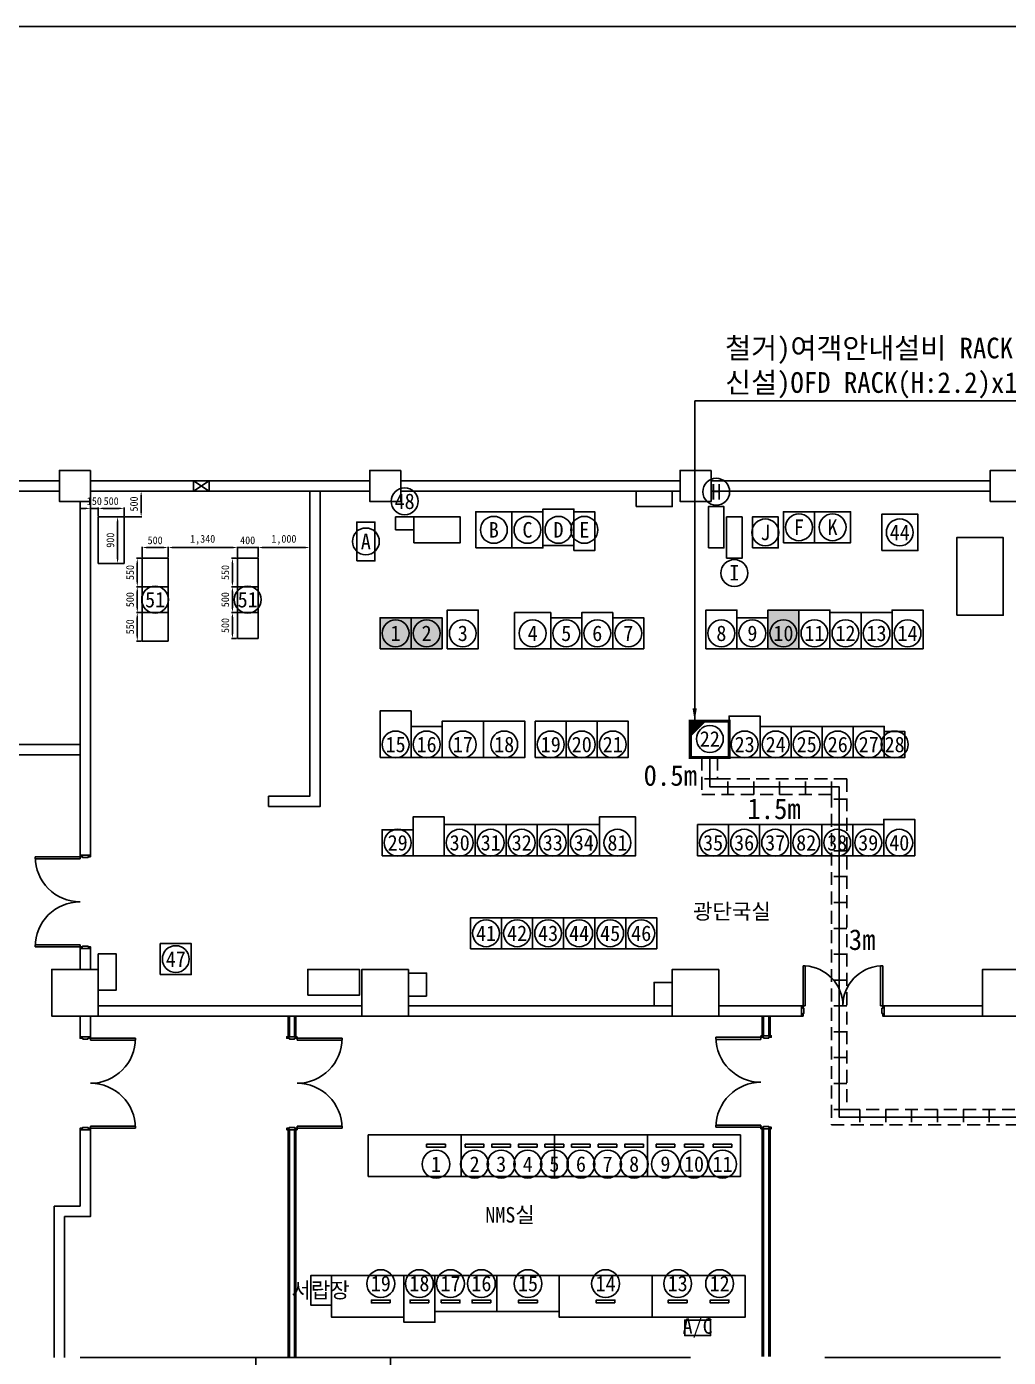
# Model space of a CAD drawing. Header units: millimetres. Extents: x -168211 to -88611, y 11020 to 97685.
# Drawn here: x -150054 to -131069, y 36891 to 62620 of the extents above; entities that cross this region are included whole.
import ezdxf
from ezdxf.enums import TextEntityAlignment as Align

# ---------------------------------------------------------------- set-up
doc = ezdxf.new("R2010")
doc.units = ezdxf.units.MM
doc.linetypes.add('HIDDEN2', pattern=[0.1875, 0.125, -0.0625])
for name, color, linetype in [('TN-SYMB', 1, 'Continuous'), ('TT-BASE', 253, 'Continuous'), ('TT-CABL', 4, 'Continuous'), ('TT-DIMS', 1, 'Continuous'), ('TT-TEXT', 3, 'Continuous'), ('TT-TRAY', 4, 'Continuous'), ('TZ-BASE', 253, 'Continuous'), ('TZ-LEAL', 1, 'Continuous'), ('TZ-LEAT', 3, 'Continuous'), ('TZ-LINE', 4, 'Continuous'), ('TZ-PATT', 254, 'Continuous'), ('TZ-TEX2', 3, 'Continuous')]:
    doc.layers.add(name, color=color, linetype=linetype)
doc.layers.add('TX-PAPR', color=2, linetype='Continuous', plot=False)
doc.styles.get("Standard").update_dxf_attribs({"font": 'GulimChe.ttf'})
doc.dimstyles.new('D100', dxfattribs={"dimscale": 100, "dimtxt": 3, "dimasz": 2.5, "dimexe": 0.5, "dimexo": 0.5, "dimgap": 0.5, "dimtad": 1, "dimdec": 0, "dimzin": 1, "dimdsep": 46, "dimlunit": 6, "dimtxsty": 'Standard', "dimcen": 1, "dimclrd": 1, "dimclre": 1, "dimclrt": 3, "dimadec": 0, "dimazin": 0, "dimtfac": 1, "dimtdec": 0, "dimtix": 1, "dimtmove": 2, "dimatfit": 3, "dimfxl": 0, "dimtvp": 2, "dimlwd": -1, "dimlwe": -1, "dimarcsym": 0})
doc.dimstyles.new('ISO-25', dxfattribs={"dimscale": 50, "dimtxt": 3, "dimasz": 2, "dimexe": 0.3, "dimexo": 0.3, "dimgap": 1.25, "dimtad": 1, "dimdec": 0, "dimlunit": 6, "dimtxsty": 'Standard', "dimcen": 1, "dimdle": 0.3, "dimclrd": 1, "dimclre": 1, "dimclrt": 3, "dimaunit": 1, "dimadec": 0, "dimazin": 0, "dimtfac": 1, "dimtdec": 0, "dimtix": 1, "dimtmove": 2, "dimatfit": 3, "dimfxl": 0, "dimtvp": 2, "dimarcsym": 0})

# ---------------------------------------------------------------- blocks, each defined once
blk = doc.blocks.new('DP-B180')
at = {"layer": 'TZ-BASE', "linetype": 'ByBlock'}
for p, q in [((30, 200), (30, 1070)), ((70, 200), (70, 1069)), ((1730, 200), (1730, 1069)), ((1770, 200), (1770, 1070)), ((30, 200), (70, 200)), ((1770, 200), (1730, 200))]:
    blk.add_line(p, q, dxfattribs=at)
for points in [[(0, 200), (0, 0), (30, 0), (30, 50), (45, 50), (45, 150), (30, 150), (30, 200)], [(1800, 200), (1800, 0), (1770, 0), (1770, 50), (1755, 50), (1755, 150), (1770, 150), (1770, 200)]]:
    blk.add_lwpolyline(points, close=True, dxfattribs=at)
for centre, start, end in [((30, 200), 0, 90), ((1770, 200), 90, 180)]:
    blk.add_arc(centre, 870, start, end, dxfattribs=at)
blk = doc.blocks.new('*D186')
at = {"layer": 'DEFPOINTS', "color": 0}
for p in [(-145979, 52549), (-147319, 52341), (-145979, 52341)]:
    blk.add_point(p, dxfattribs=at)
at = {"layer": 'TT-DIMS', "color": 1, "lineweight": -2}
for p, q in [((-147319, 52356), (-147319, 52564)), ((-147219, 52549), (-146079, 52549)), ((-145979, 52356), (-145979, 52564))]:
    blk.add_line(p, q, dxfattribs=at)
at = {"layer": 'TT-DIMS', "color": 1}
for points in [[(-147219, 52566), (-147219, 52532), (-147319, 52549)], [(-146079, 52566), (-146079, 52532), (-145979, 52549)]]:
    blk.add_solid(points, dxfattribs=at)
at = {"layer": 'TT-DIMS', "color": 3, "insert": (-146649, 52698), "char_height": 150, "attachment_point": 5}
blk.add_mtext('1,340', dxfattribs=at)
blk = doc.blocks.new('*D187')
at = {"layer": 'DEFPOINTS', "color": 0}
for p in [(-144579, 52549), (-145579, 52341), (-144579, 52341)]:
    blk.add_point(p, dxfattribs=at)
at = {"layer": 'TT-DIMS', "color": 1, "lineweight": -2}
for p, q in [((-145579, 52356), (-145579, 52564)), ((-145479, 52549), (-144679, 52549)), ((-144579, 52356), (-144579, 52564))]:
    blk.add_line(p, q, dxfattribs=at)
at = {"layer": 'TT-DIMS', "color": 1}
for points in [[(-145479, 52566), (-145479, 52532), (-145579, 52549)], [(-144679, 52566), (-144679, 52532), (-144579, 52549)]]:
    blk.add_solid(points, dxfattribs=at)
at = {"layer": 'TT-DIMS', "color": 3, "insert": (-145079, 52698), "char_height": 150, "attachment_point": 5}
blk.add_mtext('1,000', dxfattribs=at)
blk = doc.blocks.new('*D188')
at = {"layer": 'DEFPOINTS', "color": 0}
for p in [(-148169, 53306), (-148669, 53141), (-148169, 53141)]:
    blk.add_point(p, dxfattribs=at)
at = {"layer": 'TT-DIMS', "color": 1, "lineweight": -2}
for p, q in [((-148669, 53156), (-148669, 53321)), ((-148569, 53306), (-148269, 53306)), ((-148169, 53156), (-148169, 53321))]:
    blk.add_line(p, q, dxfattribs=at)
at = {"layer": 'TT-DIMS', "color": 1}
for points in [[(-148569, 53322), (-148569, 53289), (-148669, 53306)], [(-148269, 53322), (-148269, 53289), (-148169, 53306)]]:
    blk.add_solid(points, dxfattribs=at)
at = {"layer": 'TT-DIMS', "color": 3, "insert": (-148419, 53445), "char_height": 150, "attachment_point": 5}
blk.add_mtext('500', dxfattribs=at)
blk = doc.blocks.new('*D189')
at = {"layer": 'DEFPOINTS', "color": 0}
for p in [(-148169, 53141), (-148295, 52241), (-148169, 52241)]:
    blk.add_point(p, dxfattribs=at)
at = {"layer": 'TT-DIMS', "color": 1, "lineweight": -2}
for p, q in [((-148184, 53141), (-148310, 53141)), ((-148295, 53041), (-148295, 52341)), ((-148184, 52241), (-148310, 52241))]:
    blk.add_line(p, q, dxfattribs=at)
at = {"layer": 'TT-DIMS', "color": 1}
for points in [[(-148312, 53041), (-148278, 53041), (-148295, 53141)], [(-148312, 52341), (-148278, 52341), (-148295, 52241)]]:
    blk.add_solid(points, dxfattribs=at)
at = {"layer": 'TT-DIMS', "color": 3, "insert": (-148434, 52691), "char_height": 150, "attachment_point": 5, "rotation": 90}
blk.add_mtext('900', dxfattribs=at)
blk = doc.blocks.new('*D190')
at = {"layer": 'DEFPOINTS', "color": 0}
for p in [(-148819, 53306), (-148819, 53141), (-148669, 53141)]:
    blk.add_point(p, dxfattribs=at)
at = {"layer": 'TT-DIMS', "color": 1, "lineweight": -2}
for p, q in [((-148919, 53306), (-149019, 53306)), ((-148819, 53156), (-148819, 53321)), ((-148669, 53306), (-148819, 53306)), ((-148669, 53156), (-148669, 53321)), ((-148569, 53306), (-148469, 53306))]:
    blk.add_line(p, q, dxfattribs=at)
at = {"layer": 'TT-DIMS', "color": 1}
for points in [[(-148919, 53322), (-148919, 53289), (-148819, 53306)], [(-148569, 53322), (-148569, 53289), (-148669, 53306)]]:
    blk.add_solid(points, dxfattribs=at)
at = {"layer": 'TT-DIMS', "color": 3, "insert": (-148744, 53445), "char_height": 150, "attachment_point": 5}
blk.add_mtext('150', dxfattribs=at)
blk = doc.blocks.new('*D191')
at = {"layer": 'DEFPOINTS', "color": 0}
for p in [(-147869, 53641), (-147839, 53641), (-148169, 53141)]:
    blk.add_point(p, dxfattribs=at)
at = {"layer": 'TT-DIMS', "color": 1, "lineweight": -2}
for p, q in [((-147854, 53641), (-147824, 53641)), ((-147839, 53241), (-147839, 53541)), ((-148154, 53141), (-147824, 53141))]:
    blk.add_line(p, q, dxfattribs=at)
at = {"layer": 'TT-DIMS', "color": 1}
for points in [[(-147856, 53541), (-147822, 53541), (-147839, 53641)], [(-147856, 53241), (-147822, 53241), (-147839, 53141)]]:
    blk.add_solid(points, dxfattribs=at)
at = {"layer": 'TT-DIMS', "color": 3, "insert": (-147978, 53391), "char_height": 150, "attachment_point": 5, "rotation": 90}
blk.add_mtext('500', dxfattribs=at)
blk = doc.blocks.new('*D192')
at = {"layer": 'DEFPOINTS', "color": 0}
for p in [(-147319, 52549), (-147819, 52341), (-147319, 52341)]:
    blk.add_point(p, dxfattribs=at)
at = {"layer": 'TT-DIMS', "color": 1, "lineweight": -2}
for p, q in [((-147819, 52356), (-147819, 52564)), ((-147719, 52549), (-147419, 52549)), ((-147319, 52356), (-147319, 52564))]:
    blk.add_line(p, q, dxfattribs=at)
at = {"layer": 'TT-DIMS', "color": 1}
for points in [[(-147719, 52566), (-147719, 52532), (-147819, 52549)], [(-147419, 52566), (-147419, 52532), (-147319, 52549)]]:
    blk.add_solid(points, dxfattribs=at)
at = {"layer": 'TT-DIMS', "color": 3, "insert": (-147569, 52688), "char_height": 150, "attachment_point": 5}
blk.add_mtext('500', dxfattribs=at)
blk = doc.blocks.new('*D193')
at = {"layer": 'DEFPOINTS', "color": 0}
for p in [(-147819, 52341), (-147914, 51791), (-147819, 51791)]:
    blk.add_point(p, dxfattribs=at)
at = {"layer": 'TT-DIMS', "color": 1, "lineweight": -2}
for p, q in [((-147834, 52341), (-147929, 52341)), ((-147914, 52241), (-147914, 51891)), ((-147834, 51791), (-147929, 51791))]:
    blk.add_line(p, q, dxfattribs=at)
at = {"layer": 'TT-DIMS', "color": 1}
for points in [[(-147931, 52241), (-147898, 52241), (-147914, 52341)], [(-147931, 51891), (-147898, 51891), (-147914, 51791)]]:
    blk.add_solid(points, dxfattribs=at)
at = {"layer": 'TT-DIMS', "color": 3, "insert": (-148053, 52066), "char_height": 150, "attachment_point": 5, "rotation": 90}
blk.add_mtext('550', dxfattribs=at)
blk = doc.blocks.new('*D194')
at = {"layer": 'DEFPOINTS', "color": 0}
for p in [(-147819, 51791), (-147914, 51291), (-147819, 51291)]:
    blk.add_point(p, dxfattribs=at)
at = {"layer": 'TT-DIMS', "color": 1, "lineweight": -2}
for p, q in [((-147834, 51791), (-147929, 51791)), ((-147914, 51691), (-147914, 51391)), ((-147834, 51291), (-147929, 51291))]:
    blk.add_line(p, q, dxfattribs=at)
at = {"layer": 'TT-DIMS', "color": 1}
for points in [[(-147931, 51691), (-147898, 51691), (-147914, 51791)], [(-147931, 51391), (-147898, 51391), (-147914, 51291)]]:
    blk.add_solid(points, dxfattribs=at)
at = {"layer": 'TT-DIMS', "color": 3, "insert": (-148053, 51541), "char_height": 150, "attachment_point": 5, "rotation": 90}
blk.add_mtext('500', dxfattribs=at)
blk = doc.blocks.new('*D195')
at = {"layer": 'DEFPOINTS', "color": 0}
for p in [(-147819, 51291), (-147914, 50741), (-147819, 50741)]:
    blk.add_point(p, dxfattribs=at)
at = {"layer": 'TT-DIMS', "color": 1, "lineweight": -2}
for p, q in [((-147834, 51291), (-147929, 51291)), ((-147914, 51191), (-147914, 50841)), ((-147834, 50741), (-147929, 50741))]:
    blk.add_line(p, q, dxfattribs=at)
at = {"layer": 'TT-DIMS', "color": 1}
for points in [[(-147931, 51191), (-147898, 51191), (-147914, 51291)], [(-147931, 50841), (-147898, 50841), (-147914, 50741)]]:
    blk.add_solid(points, dxfattribs=at)
at = {"layer": 'TT-DIMS', "color": 3, "insert": (-148053, 51016), "char_height": 150, "attachment_point": 5, "rotation": 90}
blk.add_mtext('550', dxfattribs=at)
blk = doc.blocks.new('*D196')
at = {"layer": 'DEFPOINTS', "color": 0}
for p in [(-145979, 52341), (-146074, 51791), (-145979, 51791)]:
    blk.add_point(p, dxfattribs=at)
at = {"layer": 'TT-DIMS', "color": 1, "lineweight": -2}
for p, q in [((-145994, 52341), (-146089, 52341)), ((-146074, 52241), (-146074, 51891)), ((-145994, 51791), (-146089, 51791))]:
    blk.add_line(p, q, dxfattribs=at)
at = {"layer": 'TT-DIMS', "color": 1}
for points in [[(-146091, 52241), (-146058, 52241), (-146074, 52341)], [(-146091, 51891), (-146058, 51891), (-146074, 51791)]]:
    blk.add_solid(points, dxfattribs=at)
at = {"layer": 'TT-DIMS', "color": 3, "insert": (-146213, 52066), "char_height": 150, "attachment_point": 5, "rotation": 90}
blk.add_mtext('550', dxfattribs=at)
blk = doc.blocks.new('*D197')
at = {"layer": 'DEFPOINTS', "color": 0}
for p in [(-145979, 51791), (-146074, 51291), (-145979, 51291)]:
    blk.add_point(p, dxfattribs=at)
at = {"layer": 'TT-DIMS', "color": 1, "lineweight": -2}
for p, q in [((-145994, 51791), (-146089, 51791)), ((-146074, 51691), (-146074, 51391)), ((-145994, 51291), (-146089, 51291))]:
    blk.add_line(p, q, dxfattribs=at)
at = {"layer": 'TT-DIMS', "color": 1}
for points in [[(-146091, 51691), (-146058, 51691), (-146074, 51791)], [(-146091, 51391), (-146058, 51391), (-146074, 51291)]]:
    blk.add_solid(points, dxfattribs=at)
at = {"layer": 'TT-DIMS', "color": 3, "insert": (-146213, 51541), "char_height": 150, "attachment_point": 5, "rotation": 90}
blk.add_mtext('500', dxfattribs=at)
blk = doc.blocks.new('*D198')
at = {"layer": 'DEFPOINTS', "color": 0}
for p in [(-145979, 51291), (-146074, 50791), (-145979, 50791)]:
    blk.add_point(p, dxfattribs=at)
at = {"layer": 'TT-DIMS', "color": 1, "lineweight": -2}
for p, q in [((-145994, 51291), (-146089, 51291)), ((-146074, 51191), (-146074, 50891)), ((-145994, 50791), (-146089, 50791))]:
    blk.add_line(p, q, dxfattribs=at)
at = {"layer": 'TT-DIMS', "color": 1}
for points in [[(-146091, 51191), (-146058, 51191), (-146074, 51291)], [(-146091, 50891), (-146058, 50891), (-146074, 50791)]]:
    blk.add_solid(points, dxfattribs=at)
at = {"layer": 'TT-DIMS', "color": 3, "insert": (-146213, 51041), "char_height": 150, "attachment_point": 5, "rotation": 90}
blk.add_mtext('500', dxfattribs=at)
blk = doc.blocks.new('*D199')
at = {"layer": 'DEFPOINTS', "color": 0}
for p in [(-145579, 52549), (-145979, 52341), (-145579, 52341)]:
    blk.add_point(p, dxfattribs=at)
at = {"layer": 'TT-DIMS', "color": 1, "lineweight": -2}
for p, q in [((-146079, 52549), (-146179, 52549)), ((-145979, 52356), (-145979, 52564)), ((-145979, 52549), (-145579, 52549)), ((-145579, 52356), (-145579, 52564)), ((-145479, 52549), (-145379, 52549))]:
    blk.add_line(p, q, dxfattribs=at)
at = {"layer": 'TT-DIMS', "color": 1}
for points in [[(-146079, 52566), (-146079, 52532), (-145979, 52549)], [(-145479, 52566), (-145479, 52532), (-145579, 52549)]]:
    blk.add_solid(points, dxfattribs=at)
at = {"layer": 'TT-DIMS', "color": 3, "insert": (-145779, 52688), "char_height": 150, "attachment_point": 5}
blk.add_mtext('400', dxfattribs=at)

msp = doc.modelspace()

# ---------------------------------------------------------------- hatches: boundary and pattern name
at = {"layer": 'TZ-LINE'}
h = msp.add_hatch(color=256, dxfattribs=at)
h.dxf.hatch_style = 1
h.paths.add_polyline_path([(-136937, 49191.2), (-137219.2, 49191.2), (-137219.2, 48909)])
at = {"layer": 'TZ-PATT'}
for points in [[(-135719.2, 50591.2), (-135119.2, 50591.2), (-135119.2, 51341.2), (-135719.2, 51341.2)], [(-143219.2, 50591.2), (-142619.2, 50591.2), (-142619.2, 51191.2), (-143219.2, 51191.2)], [(-142619.2, 50591.2), (-142019.2, 50591.2), (-142019.2, 51191.2), (-142619.2, 51191.2)]]:
    msp.add_hatch(color=256, dxfattribs=at).paths.add_polyline_path(points)

# ---------------------------------------------------------------- linework, layer by layer
at = {"layer": 'TN-SYMB'}
for points in [[(-138269.2, 53341.2), (-137569.2, 53341.2), (-137569.2, 53641.2), (-138269.2, 53641.2)], [(-140069.2, 52591.2), (-139469.2, 52591.2), (-139469.2, 53291.2), (-140069.2, 53291.2)], [(-136869.2, 52541.2), (-136569.2, 52541.2), (-136569.2, 53341.2), (-136869.2, 53341.2)], [(-148669.2, 52241.2), (-148169.2, 52241.2), (-148169.2, 53141.2), (-148669.2, 53141.2)], [(-143669.2, 52291.2), (-143319.2, 52291.2), (-143319.2, 53041.2), (-143669.2, 53041.2)], [(-142919.2, 52891.2), (-142569.2, 52891.2), (-142569.2, 53141.2), (-142919.2, 53141.2)], [(-142569.2, 52641.2), (-141669.2, 52641.2), (-141669.2, 53141.2), (-142569.2, 53141.2)], [(-141369.2, 52541.2), (-140669.2, 52541.2), (-140669.2, 53241.2), (-141369.2, 53241.2)], [(-140669.2, 52541.2), (-140069.2, 52541.2), (-140069.2, 53241.2), (-140669.2, 53241.2)], [(-139469.2, 52491.2), (-139069.2, 52491.2), (-139069.2, 53241.2), (-139469.2, 53241.2)], [(-136519.2, 52341.2), (-136219.2, 52341.2), (-136219.2, 53141.2), (-136519.2, 53141.2)], [(-136019.2, 52541.2), (-135519.2, 52541.2), (-135519.2, 53141.2), (-136019.2, 53141.2)], [(-135419.2, 52641.2), (-134819.2, 52641.2), (-134819.2, 53241.2), (-135419.2, 53241.2)], [(-134819.2, 52641.2), (-134119.2, 52641.2), (-134119.2, 53241.2), (-134819.2, 53241.2)], [(-133519.2, 52491.2), (-132819.2, 52491.2), (-132819.2, 53191.2), (-133519.2, 53191.2)], [(-132069.2, 51241.2), (-131169.2, 51241.2), (-131169.2, 52741.2), (-132069.2, 52741.2)], [(-147819.2, 51791.2), (-147319.2, 51791.2), (-147319.2, 52341.2), (-147819.2, 52341.2)], [(-145979.2, 51791.2), (-145579.2, 51791.2), (-145579.2, 52341.2), (-145979.2, 52341.2)], [(-147819.2, 51291.2), (-147319.2, 51291.2), (-147319.2, 51791.2), (-147819.2, 51791.2)], [(-145979.2, 51291.2), (-145579.2, 51291.2), (-145579.2, 51791.2), (-145979.2, 51791.2)], [(-147819.2, 51291.2), (-147319.2, 51291.2), (-147319.2, 50741.2), (-147819.2, 50741.2)], [(-145979.2, 50791.2), (-145579.2, 50791.2), (-145579.2, 51291.2), (-145979.2, 51291.2)], [(-141919.2, 50591.2), (-141319.2, 50591.2), (-141319.2, 51341.2), (-141919.2, 51341.2)], [(-140619.2, 50591.2), (-139919.2, 50591.2), (-139919.2, 51291.2), (-140619.2, 51291.2)], [(-139319.2, 50591.2), (-138719.2, 50591.2), (-138719.2, 51291.2), (-139319.2, 51291.2)], [(-136919.2, 50591.2), (-136319.2, 50591.2), (-136319.2, 51341.2), (-136919.2, 51341.2)], [(-135719.2, 50591.2), (-135119.2, 50591.2), (-135119.2, 51341.2), (-135719.2, 51341.2)], [(-135119.2, 50591.2), (-134519.2, 50591.2), (-134519.2, 51341.2), (-135119.2, 51341.2)], [(-134519.2, 50591.2), (-133919.2, 50591.2), (-133919.2, 51291.2), (-134519.2, 51291.2)], [(-133919.2, 50591.2), (-133319.2, 50591.2), (-133319.2, 51291.2), (-133919.2, 51291.2)], [(-133319.2, 50591.2), (-132719.2, 50591.2), (-132719.2, 51341.2), (-133319.2, 51341.2)], [(-143219.2, 50591.2), (-142619.2, 50591.2), (-142619.2, 51191.2), (-143219.2, 51191.2)], [(-142619.2, 50591.2), (-142019.2, 50591.2), (-142019.2, 51191.2), (-142619.2, 51191.2)], [(-139919.2, 50591.2), (-139319.2, 50591.2), (-139319.2, 51191.2), (-139919.2, 51191.2)], [(-138719.2, 50591.2), (-138119.2, 50591.2), (-138119.2, 51191.2), (-138719.2, 51191.2)], [(-136319.2, 50591.2), (-135719.2, 50591.2), (-135719.2, 51191.2), (-136319.2, 51191.2)], [(-143219.2, 48491.2), (-142619.2, 48491.2), (-142619.2, 49391.2), (-143219.2, 49391.2)], [(-142019.2, 48491.2), (-141219.2, 48491.2), (-141219.2, 49191.2), (-142019.2, 49191.2)], [(-141219.2, 48491.2), (-140419.2, 48491.2), (-140419.2, 49191.2), (-141219.2, 49191.2)], [(-140219.2, 48491.2), (-139619.2, 48491.2), (-139619.2, 49191.2), (-140219.2, 49191.2)], [(-139619.2, 48491.2), (-139019.2, 48491.2), (-139019.2, 49191.2), (-139619.2, 49191.2)], [(-139019.2, 48491.2), (-138419.2, 48491.2), (-138419.2, 49191.2), (-139019.2, 49191.2)], [(-136469.2, 48491.2), (-135869.2, 48491.2), (-135869.2, 49291.2), (-136469.2, 49291.2)], [(-142619.2, 48491.2), (-142019.2, 48491.2), (-142019.2, 49091.2), (-142619.2, 49091.2)], [(-135869.2, 48491.2), (-135269.2, 48491.2), (-135269.2, 49091.2), (-135869.2, 49091.2)], [(-135269.2, 48491.2), (-134669.2, 48491.2), (-134669.2, 49091.2), (-135269.2, 49091.2)], [(-134669.2, 48491.2), (-134069.2, 48491.2), (-134069.2, 49091.2), (-134669.2, 49091.2)], [(-134069.2, 48491.2), (-133469.2, 48491.2), (-133469.2, 49091.2), (-134069.2, 49091.2)], [(-133469.2, 48491.2), (-133069.2, 48491.2), (-133069.2, 48991.2), (-133469.2, 48991.2)], [(-143179.2, 46591.2), (-142579.2, 46591.2), (-142579.2, 47091.2), (-143179.2, 47091.2)], [(-142579.2, 46591.2), (-141979.2, 46591.2), (-141979.2, 47341.2), (-142579.2, 47341.2)], [(-141979.2, 46591.2), (-141379.2, 46591.2), (-141379.2, 47191.2), (-141979.2, 47191.2)], [(-141379.2, 46591.2), (-140779.2, 46591.2), (-140779.2, 47191.2), (-141379.2, 47191.2)], [(-140779.2, 46591.2), (-140179.2, 46591.2), (-140179.2, 47191.2), (-140779.2, 47191.2)], [(-140179.2, 46591.2), (-139579.2, 46591.2), (-139579.2, 47191.2), (-140179.2, 47191.2)], [(-139579.2, 46591.2), (-138979.2, 46591.2), (-138979.2, 47191.2), (-139579.2, 47191.2)], [(-138979.2, 46591.2), (-138279.2, 46591.2), (-138279.2, 47341.2), (-138979.2, 47341.2)], [(-137079.2, 46591.2), (-136479.2, 46591.2), (-136479.2, 47191.2), (-137079.2, 47191.2)], [(-136479.2, 46591.2), (-135879.2, 46591.2), (-135879.2, 47191.2), (-136479.2, 47191.2)], [(-135879.2, 46591.2), (-135279.2, 46591.2), (-135279.2, 47191.2), (-135879.2, 47191.2)], [(-135279.2, 46591.2), (-134679.2, 46591.2), (-134679.2, 47191.2), (-135279.2, 47191.2)], [(-134679.2, 46591.2), (-134079.2, 46591.2), (-134079.2, 47191.2), (-134679.2, 47191.2)], [(-134079.2, 46591.2), (-133479.2, 46591.2), (-133479.2, 47191.2), (-134079.2, 47191.2)], [(-133479.2, 46591.2), (-132879.2, 46591.2), (-132879.2, 47291.2), (-133479.2, 47291.2)], [(-141469.2, 44791.2), (-140869.2, 44791.2), (-140869.2, 45391.2), (-141469.2, 45391.2)], [(-140869.2, 44791.2), (-140269.2, 44791.2), (-140269.2, 45391.2), (-140869.2, 45391.2)], [(-140269.2, 44791.2), (-139669.2, 44791.2), (-139669.2, 45391.2), (-140269.2, 45391.2)], [(-139669.2, 44791.2), (-139069.2, 44791.2), (-139069.2, 45391.2), (-139669.2, 45391.2)], [(-139069.2, 44791.2), (-138469.2, 44791.2), (-138469.2, 45391.2), (-139069.2, 45391.2)], [(-138469.2, 44791.2), (-137869.2, 44791.2), (-137869.2, 45391.2), (-138469.2, 45391.2)], [(-147469.2, 44291.2), (-146869.2, 44291.2), (-146869.2, 44891.2), (-147469.2, 44891.2)], [(-148669.2, 43991.2), (-148319.2, 43991.2), (-148319.2, 44691.2), (-148669.2, 44691.2)], [(-144619.2, 43891.2), (-143619.2, 43891.2), (-143619.2, 44391.2), (-144619.2, 44391.2)], [(-142319.2, 43872.2), (-142669.2, 43872.2), (-142669.2, 44322.2), (-142319.2, 44322.2)], [(-137919.2, 43691.2), (-137569.2, 43691.2), (-137569.2, 44141.2), (-137919.2, 44141.2)], [(-141648.8, 41191.2), (-143448.8, 41191.2), (-143448.8, 40391.2), (-141648.8, 40391.2)], [(-139848.8, 41191.2), (-141648.8, 41191.2), (-141648.8, 40391.2), (-139848.8, 40391.2)], [(-138048.8, 41191.2), (-139848.8, 41191.2), (-139848.8, 40391.2), (-138048.8, 40391.2)], [(-136248.8, 41191.2), (-138048.8, 41191.2), (-138048.8, 40391.2), (-136248.8, 40391.2)], [(-142318.8, 41012.1), (-141956.4, 41012.1), (-141956.4, 40956.9), (-142318.8, 40956.9)], [(-141572.6, 41012.1), (-141210.2, 41012.1), (-141210.2, 40956.9), (-141572.6, 40956.9)], [(-140696, 41012.1), (-141058.4, 41012.1), (-141058.4, 40956.9), (-140696, 40956.9)], [(-140181.8, 41012.1), (-140544.2, 41012.1), (-140544.2, 40956.9), (-140181.8, 40956.9)], [(-139667.6, 41012.1), (-140030, 41012.1), (-140030, 40956.9), (-139667.6, 40956.9)], [(-139153.4, 41012.1), (-139515.8, 41012.1), (-139515.8, 40956.9), (-139153.4, 40956.9)], [(-138639.2, 41012.1), (-139001.7, 41012.1), (-139001.7, 40956.9), (-138639.2, 40956.9)], [(-138125.1, 41012.1), (-138487.5, 41012.1), (-138487.5, 40956.9), (-138125.1, 40956.9)], [(-137882.5, 41012.1), (-137520.1, 41012.1), (-137520.1, 40956.9), (-137882.5, 40956.9)], [(-136967.6, 41012.1), (-137330, 41012.1), (-137330, 40956.9), (-136967.6, 40956.9)], [(-136415.1, 41012.1), (-136777.5, 41012.1), (-136777.5, 40956.9), (-136415.1, 40956.9)], [(-144158.8, 38471.2), (-144558.8, 38471.2), (-144558.8, 37901.2), (-144158.8, 37901.2)], [(-142758.8, 38471.2), (-144158.8, 38471.2), (-144158.8, 37671.2), (-142758.8, 37671.2)], [(-142158.8, 38471.2), (-142758.8, 38471.2), (-142758.8, 37571.2), (-142158.8, 37571.2)], [(-140958.8, 38471.2), (-142158.8, 38471.2), (-142158.8, 37781.2), (-140958.8, 37781.2)], [(-139758.8, 38471.2), (-140958.8, 38471.2), (-140958.8, 37781.2), (-139758.8, 37781.2)], [(-137958.8, 38471.2), (-139758.8, 38471.2), (-139758.8, 37671.2), (-137958.8, 37671.2)], [(-136158.8, 38471.2), (-137958.8, 38471.2), (-137958.8, 37671.2), (-136158.8, 37671.2)], [(-143023.8, 37944), (-143386.2, 37944), (-143386.2, 37999.2), (-143023.8, 37999.2)], [(-142277.6, 37944), (-142640, 37944), (-142640, 37999.2), (-142277.6, 37999.2)], [(-142038.8, 37944), (-141676.4, 37944), (-141676.4, 37999.2), (-142038.8, 37999.2)], [(-141078.8, 37944), (-141441.2, 37944), (-141441.2, 37999.2), (-141078.8, 37999.2)], [(-140177.6, 37944), (-140540, 37944), (-140540, 37999.2), (-140177.6, 37999.2)], [(-138677.6, 37944), (-139040, 37944), (-139040, 37999.2), (-138677.6, 37999.2)], [(-137283.3, 37944), (-137645.7, 37944), (-137645.7, 37999.2), (-137283.3, 37999.2)], [(-136471.9, 37944), (-136834.3, 37944), (-136834.3, 37999.2), (-136471.9, 37999.2)], [(-136828.8, 37611.2), (-137328.8, 37611.2), (-137328.8, 37311.2), (-136828.8, 37311.2)]]:
    msp.add_lwpolyline(points, close=True, dxfattribs=at)
at = {"layer": 'TT-BASE', "flags": 128}
for points in [[(-154619.2, 53641.2), (-154619.2, 48741.2), (-149019.2, 48741.2)], [(-144379.2, 53641.2), (-144379.2, 47541.2), (-145379.2, 47541.2)], [(-144579.2, 53641.2), (-144579.2, 47741.2), (-145379.2, 47741.2)], [(-154819.2, 53441.2), (-154819.2, 48541.2), (-149019.2, 48541.2)], [(-149019.2, 46569.5), (-149019.2, 53441.2)], [(-148819.2, 46569.5), (-148819.2, 53441.2)], [(-145379.2, 47541.2), (-145379.2, 47741.2)], [(-149019.2, 44391.2), (-149019.2, 44829.5)], [(-148819.2, 44391.2), (-148819.2, 44829.5)], [(-149019.2, 43491.2), (-149019.2, 43061.2)], [(-148819.2, 43491.2), (-148819.2, 43061.2)], [(-148819.2, 41291.2), (-148819.2, 39612.7), (-149319.2, 39612.7), (-149319.2, 36891.2)], [(-149019.2, 39812.7), (-149019.2, 41291.2)], [(-149019.2, 39812.7), (-149519.2, 39812.7), (-149519.2, 36891.2)]]:
    msp.add_lwpolyline(points, dxfattribs=at)
at = {"layer": 'TT-CABL'}
msp.add_lwpolyline([(-136844.2, 48491.2), (-136844.2, 47924.6), (-134342.7, 47924.6), (-134342.7, 41536.3), (-120289.6, 41536.3), (-120289.6, 45604.7), (-116019.2, 45604.7)], dxfattribs=at)
at = {"layer": 'TT-TEXT'}
for centre, radius in [((-136719.2, 53627), 260), ((-142744.2, 53443.3), 260), ((-141019.2, 52891.2), 260), ((-140369.2, 52891.2), 260), ((-139769.2, 52891.2), 260), ((-139269.2, 52891.2), 260), ((-135769.2, 52841.2), 260), ((-135119.2, 52941.2), 260), ((-134469.2, 52941.2), 260), ((-133169.2, 52841.2), 260), ((-143494.2, 52666.2), 260), ((-136369.2, 52055.4), 260), ((-147569.2, 51541.2), 260), ((-145779.2, 51541.2), 260), ((-142919.2, 50891.2), 260), ((-142319.2, 50891.2), 260), ((-141619.2, 50891.2), 260), ((-140269.2, 50891.2), 260), ((-139619.2, 50891.2), 260), ((-139019.2, 50891.2), 260), ((-138419.2, 50891.2), 260), ((-136619.2, 50891.2), 260), ((-136019.2, 50891.2), 260), ((-135419.2, 50891.2), 260), ((-134819.2, 50891.2), 260), ((-134219.2, 50891.2), 260), ((-133619.2, 50891.2), 260), ((-133019.2, 50891.2), 260), ((-142919.2, 48741.2), 260), ((-142319.2, 48741.2), 260), ((-141619.2, 48741.2), 260), ((-140819.2, 48741.2), 260), ((-139919.2, 48741.2), 260), ((-139319.2, 48741.2), 260), ((-138719.2, 48741.2), 260), ((-136842.2, 48848.2), 260), ((-136169.2, 48741.2), 260), ((-135569.2, 48741.2), 260), ((-134969.2, 48741.2), 260), ((-134369.2, 48741.2), 260), ((-133769.2, 48741.2), 260), ((-133269.2, 48741.2), 260), ((-142879.2, 46841.2), 260), ((-141679.2, 46841.2), 260), ((-141079.2, 46841.2), 260), ((-140479.2, 46841.2), 260), ((-139879.2, 46841.2), 260), ((-139279.2, 46841.2), 260), ((-138629.2, 46841.2), 260), ((-136779.2, 46841.2), 260), ((-136179.2, 46841.2), 260), ((-135579.2, 46841.2), 260), ((-134979.2, 46841.2), 260), ((-134379.2, 46841.2), 260), ((-133779.2, 46841.2), 260), ((-133179.2, 46841.2), 260), ((-141169.2, 45091.2), 260), ((-140569.2, 45091.2), 260), ((-139969.2, 45091.2), 260), ((-139369.2, 45091.2), 260), ((-138769.2, 45091.2), 260), ((-138169.2, 45091.2), 260), ((-147169.2, 44591.2), 260), ((-142137.6, 40627.2), 269.4), ((-141391.4, 40627.2), 269.4), ((-140877.2, 40627.2), 269.4), ((-140363, 40627.2), 269.4), ((-139848.8, 40627.2), 269.4), ((-139334.6, 40627.2), 269.4), ((-138820.4, 40627.2), 269.4), ((-138306.3, 40627.2), 269.4), ((-137701.3, 40627.2), 269.4), ((-137148.8, 40627.2), 269.4), ((-136596.3, 40627.2), 269.4), ((-143205, 38316.9), 269.4), ((-142458.8, 38316.9), 269.4), ((-141857.6, 38316.9), 269.4), ((-141260, 38316.9), 269.4), ((-140358.8, 38316.9), 269.4), ((-138858.8, 38316.9), 269.4), ((-137464.5, 38316.9), 269.4), ((-136653.1, 38316.9), 269.4)]:
    msp.add_circle(centre, radius, dxfattribs=at)
at = {"layer": 'TT-TRAY', "linetype": 'HIDDEN2', "ltscale": 2000}
for points in [[(-136994.2, 48491.2), (-136994.2, 47774.6), (-134492.7, 47774.6), (-134492.7, 41386.3), (-120139.6, 41386.3), (-120139.6, 45454.7), (-116019.2, 45454.7)], [(-136694.2, 48491.2), (-136694.2, 48074.6), (-134192.7, 48074.6), (-134192.7, 41686.3), (-120439.6, 41686.3), (-120439.6, 45754.7), (-116019.2, 45754.7)], [(-136694.2, 48074.6), (-136994.2, 48074.6)], [(-136492.7, 47774.6), (-136492.7, 48074.6)], [(-135992.7, 47774.6), (-135992.7, 48074.6)], [(-135492.7, 47774.6), (-135492.7, 48074.6)], [(-134992.7, 47774.6), (-134992.7, 48074.6)], [(-134492.7, 47774.6), (-134492.7, 48074.6)], [(-134192.7, 47686.3), (-134492.7, 47686.3)], [(-134192.7, 47186.3), (-134492.7, 47186.3)], [(-134192.7, 46686.3), (-134492.7, 46686.3)], [(-134192.7, 46186.3), (-134492.7, 46186.3)], [(-134192.7, 45686.3), (-134492.7, 45686.3)], [(-134192.7, 45186.3), (-134492.7, 45186.3)], [(-134192.7, 44686.3), (-134492.7, 44686.3)], [(-134192.7, 44186.3), (-134492.7, 44186.3)], [(-134192.7, 43686.3), (-134492.7, 43686.3)], [(-134192.7, 43186.3), (-134492.7, 43186.3)], [(-134192.7, 42686.3), (-134492.7, 42686.3)], [(-134192.7, 42186.3), (-134492.7, 42186.3)], [(-134192.7, 41686.3), (-134492.7, 41686.3)], [(-133939.6, 41686.3), (-133939.6, 41386.3)], [(-133439.6, 41686.3), (-133439.6, 41386.3)], [(-132939.6, 41686.3), (-132939.6, 41386.3)], [(-132439.6, 41686.3), (-132439.6, 41386.3)], [(-131939.6, 41686.3), (-131939.6, 41386.3)], [(-131439.6, 41686.3), (-131439.6, 41386.3)]]:
    msp.add_lwpolyline(points, dxfattribs=at)
at = {"layer": 'TX-PAPR'}
msp.add_lwpolyline([(-168211, 62620.4), (-88611, 62620.4), (-88611, 11020.4), (-168211, 11020.4)], close=True, dxfattribs=at)
at = {"layer": 'TZ-BASE'}
for p, q in [((-149419.2, 53841.2), (-154819.2, 53841.2)), ((-143419.2, 53841.2), (-148819.2, 53841.2)), ((-146825.8, 53641.2), (-146825.8, 53841.2)), ((-146824.9, 53841.2), (-146524.9, 53841.2)), ((-146524.9, 53641.2), (-146824.9, 53841.2)), ((-146524.9, 53841.2), (-146824.9, 53641.2)), ((-146524.9, 53641.2), (-146524.9, 53841.2)), ((-137419.2, 53841.2), (-142819.2, 53841.2)), ((-131419.2, 53841.2), (-136819.2, 53841.2)), ((-149419.2, 53641.2), (-154819.2, 53641.2)), ((-143419.2, 53641.2), (-148819.2, 53641.2)), ((-137419.2, 53641.2), (-142819.2, 53641.2)), ((-131419.2, 53641.2), (-136819.2, 53641.2)), ((-149219.2, 53441.2), (-149019.2, 53441.2)), ((-148669.2, 43691.2), (-143569.2, 43691.2)), ((-148669.2, 43491.2), (-143569.2, 43491.2)), ((-144998.8, 43491.2), (-144998.8, 43091.2)), ((-144973.8, 43491.2), (-144973.8, 43091.2)), ((-144873.8, 43491.2), (-144873.8, 43091.2)), ((-144848.8, 43491.2), (-144848.8, 43091.2)), ((-137569.2, 43691.2), (-142669.2, 43691.2)), ((-137569.2, 43491.2), (-142669.2, 43491.2)), ((-135069.2, 43691.2), (-136669.2, 43691.2)), ((-135069.2, 43491.2), (-136669.2, 43491.2)), ((-135828.8, 43491.2), (-135828.8, 43110.2)), ((-135803.8, 43491.2), (-135803.8, 43110.2)), ((-135703.8, 43491.2), (-135703.8, 43110.2)), ((-135678.8, 43491.2), (-135678.8, 43110.2)), ((-131569.2, 43691.2), (-133469.2, 43691.2)), ((-131569.2, 43491.2), (-133469.2, 43491.2)), ((-144998.8, 41291.2), (-144998.8, 36891.2)), ((-144973.8, 41336.2), (-144973.8, 41321.2)), ((-144973.8, 41291.2), (-144973.8, 36891.2)), ((-144873.8, 41336.2), (-144873.8, 41321.2)), ((-144873.8, 41291.2), (-144873.8, 36891.2)), ((-144848.8, 41291.2), (-144848.8, 36891.2)), ((-135828.8, 41310.2), (-135828.8, 36910.2)), ((-135803.8, 41310.2), (-135803.8, 36910.2)), ((-135703.8, 41310.2), (-135703.8, 36910.2)), ((-135678.8, 41310.2), (-135678.8, 36910.2)), ((-145619.2, 36891.2), (-149019.2, 36891.2)), ((-145619.2, 36891.2), (-145619.2, 28841.2)), ((-143019.2, 36891.2), (-145619.2, 36891.2)), ((-137219.2, 36891.2), (-143019.2, 36891.2)), ((-143019.2, 28841.2), (-143019.2, 36891.2)), ((-131219.2, 36891.2), (-134619.2, 36891.2))]:
    msp.add_line(p, q, dxfattribs=at)
at = {"layer": 'TZ-BASE', "linetype": 'ByBlock'}
for p, q in [((-135039.2, 43691.2), (-135039.2, 44460.2)), ((-134999.2, 44460.2), (-135039.2, 44460.2)), ((-134999.2, 43691.2), (-134999.2, 44460.2)), ((-133539.2, 43691.2), (-133539.2, 44460.2)), ((-133539.2, 44460.2), (-133499.2, 44460.2)), ((-133499.2, 43691.2), (-133499.2, 44460.2)), ((-135039.2, 43691.2), (-134999.2, 43691.2)), ((-133499.2, 43691.2), (-133539.2, 43691.2))]:
    msp.add_line(p, q, dxfattribs=at)
at = {"layer": 'TZ-BASE', "flags": 128}
for points in [[(-148819.2, 54041.2), (-149419.2, 54041.2), (-149419.2, 53441.2), (-148819.2, 53441.2)], [(-142819.2, 54041.2), (-143419.2, 54041.2), (-143419.2, 53441.2), (-142819.2, 53441.2)], [(-136819.2, 54041.2), (-137419.2, 54041.2), (-137419.2, 53441.2), (-136819.2, 53441.2)], [(-130819.2, 54041.2), (-131419.2, 54041.2), (-131419.2, 53441.2), (-130819.2, 53441.2)], [(-148669.2, 44391.2), (-149569.2, 44391.2), (-149569.2, 43491.2), (-148669.2, 43491.2)], [(-142669.2, 44391.2), (-143569.2, 44391.2), (-143569.2, 43491.2), (-142669.2, 43491.2)], [(-136669.2, 44391.2), (-137569.2, 44391.2), (-137569.2, 43491.2), (-136669.2, 43491.2)], [(-130669.2, 44391.2), (-131569.2, 44391.2), (-131569.2, 43491.2), (-130669.2, 43491.2)]]:
    msp.add_lwpolyline(points, close=True, dxfattribs=at)
at = {"layer": 'TZ-BASE', "linetype": 'ByBlock'}
for points in [[(-135069.2, 43691.2), (-135069.2, 43491.2), (-135039.2, 43491.2), (-135039.2, 43541.2), (-135024.2, 43541.2), (-135024.2, 43641.2), (-135039.2, 43641.2), (-135039.2, 43691.2)], [(-133469.2, 43691.2), (-133469.2, 43491.2), (-133499.2, 43491.2), (-133499.2, 43541.2), (-133514.2, 43541.2), (-133514.2, 43641.2), (-133499.2, 43641.2), (-133499.2, 43691.2)]]:
    msp.add_lwpolyline(points, close=True, dxfattribs=at)
for centre, start, end in [((-135039.2, 43691.2), 0, 87.02226), ((-133499.2, 43691.2), 92.97774, 180)]:
    msp.add_arc(centre, 770, start, end, dxfattribs=at)
at = {"layer": 'TZ-LINE', "const_width": 60}
msp.add_lwpolyline([(-137219.2, 48491.2), (-136469.2, 48491.2), (-136469.2, 49191.2), (-137219.2, 49191.2)], close=True, dxfattribs=at)
at = {"layer": 'TZ-LINE', "const_width": 36}
msp.add_lwpolyline([(-137219.2, 48909), (-136937, 49191.2)], dxfattribs=at)

# ---------------------------------------------------------------- block references
at = {"layer": 'TZ-BASE', "xscale": -1}
for p, rotation in [((-148819.2, 46599.5), 90), ((-149019.2, 41291.2), 270), ((-135653.8, 43110.2), 90)]:
    msp.add_blockref('DP-B180', p, dxfattribs=dict(at, rotation=rotation))
at = {"layer": 'TZ-BASE', "rotation": 270}
msp.add_blockref('DP-B180', (-145023.8, 43091.2), dxfattribs=at)

# ---------------------------------------------------------------- texts
at = {"layer": 'TT-TEXT'}
for s, p in [('H', (-136719.2, 53627)), ('48', (-142744.2, 53443.3)), ('B', (-141019.2, 52891.2)), ('C', (-140369.2, 52891.2)), ('D', (-139769.2, 52891.2)), ('E', (-139269.2, 52891.2)), ('F', (-135119.2, 52941.2)), ('K', (-134469.2, 52941.2)), ('A', (-143494.2, 52666.2)), ('J', (-135769.2, 52841.2)), ('44', (-133169.2, 52841.2)), ('I', (-136369.2, 52062.2)), ('51', (-147569.2, 51541.2)), ('51', (-145779.2, 51541.2)), ('1', (-142919.2, 50891.2)), ('2', (-142319.2, 50891.2)), ('3', (-141619.2, 50891.2)), ('4', (-140269.2, 50891.2)), ('5', (-139619.2, 50891.2)), ('6', (-139019.2, 50891.2)), ('7', (-138419.2, 50891.2)), ('8', (-136619.2, 50891.2)), ('9', (-136019.2, 50891.2)), ('10', (-135419.2, 50891.2)), ('11', (-134819.2, 50891.2)), ('12', (-134219.2, 50891.2)), ('13', (-133619.2, 50891.2)), ('14', (-133019.2, 50891.2)), ('16', (-142319.2, 48741.2)), ('18', (-140819.2, 48741.2)), ('19', (-139919.2, 48741.2)), ('20', (-139319.2, 48741.2)), ('21', (-138719.2, 48741.2)), ('22', (-136842.2, 48848.2)), ('23', (-136169.2, 48741.2)), ('24', (-135569.2, 48741.2)), ('25', (-134969.2, 48741.2)), ('26', (-134369.2, 48741.2)), ('27', (-133769.2, 48741.2)), ('28', (-133269.2, 48741.2)), ('15', (-142919.2, 48741.2)), ('17', (-141619.2, 48741.2)), ('29', (-142879.2, 46841.2)), ('30', (-141679.2, 46841.2)), ('31', (-141079.2, 46841.2)), ('32', (-140479.2, 46841.2)), ('33', (-139879.2, 46841.2)), ('34', (-139279.2, 46841.2)), ('81', (-138629.2, 46841.2)), ('35', (-136779.2, 46841.2)), ('36', (-136179.2, 46841.2)), ('37', (-135579.2, 46841.2)), ('82', (-134979.2, 46841.2)), ('38', (-134379.2, 46841.2)), ('39', (-133779.2, 46841.2)), ('40', (-133179.2, 46841.2)), ('41', (-141169.2, 45091.2)), ('42', (-140569.2, 45091.2)), ('43', (-139969.2, 45091.2)), ('44', (-139369.2, 45091.2)), ('45', (-138769.2, 45091.2)), ('46', (-138169.2, 45091.2)), ('47', (-147169.2, 44591.2))]:
    msp.add_text(s, height=300, dxfattribs=at).set_placement(p, align=Align.MIDDLE_CENTER)
at = {"layer": 'TT-TEXT', "char_height": 300, "attachment_point": 5}
for s, insert, width in [('{\\fGulimChe|b1|i0|c129|p49;1}', (-142137.6, 40627.2), 1882.425), ('{\\fGulimChe|b1|i0|c129|p49;2}', (-141391.4, 40627.2), 1882.425), ('{\\fGulimChe|b1|i0|c129|p49;3}', (-140877.2, 40627.2), 1882.425), ('{\\fGulimChe|b1|i0|c129|p49;4}', (-140363, 40627.2), 1882.425), ('{\\fGulimChe|b1|i0|c129|p49;5}', (-139848.8, 40627.2), 1882.425), ('{\\fGulimChe|b1|i0|c129|p49;6}', (-139334.6, 40627.2), 1882.425), ('{\\fGulimChe|b1|i0|c129|p49;7}', (-138820.4, 40627.2), 1882.425), ('{\\fGulimChe|b1|i0|c129|p49;8}', (-138306.3, 40627.2), 1882.425), ('{\\fGulimChe|b1|i0|c129|p49;9}', (-137701.3, 40627.2), 1882.425), ('{\\fGulimChe|b1|i0|c129|p49;10}', (-137148.8, 40627.2), 1882.425), ('{\\fGulimChe|b1|i0|c129|p49;11}', (-136596.3, 40627.2), 1882.425), ('{\\fGulimChe|b1|i0|c129|p49;서랍장}', (-144370.5, 38174.2), 1314.291), ('{\\fGulimChe|b1|i0|c129|p49;19}', (-143205, 38316.9), 1882.425), ('{\\fGulimChe|b1|i0|c129|p49;18}', (-142458.8, 38316.9), 1882.425), ('{\\fGulimChe|b1|i0|c129|p49;17}', (-141857.6, 38316.9), 1882.425), ('{\\fGulimChe|b1|i0|c129|p49;16}', (-141260, 38316.9), 1882.425), ('{\\fGulimChe|b1|i0|c129|p49;15}', (-140358.8, 38316.9), 1882.425), ('{\\fGulimChe|b1|i0|c129|p49;14}', (-138858.8, 38316.9), 1882.425), ('{\\fGulimChe|b1|i0|c129|p49;13}', (-137464.5, 38316.9), 1882.425), ('{\\fGulimChe|b1|i0|c129|p49;12}', (-136653.1, 38316.9), 1882.425), ('{\\fGulimChe|b1|i0|c129|p49;A/C}', (-137078.8, 37461.2), 752.97)]:
    msp.add_mtext(s, dxfattribs=dict(at, insert=insert, width=width))
at = {"layer": 'TZ-BASE'}
msp.add_text('광단국실', height=300, dxfattribs=at).set_placement((-137167.7, 45364.2))
msp.add_text('NMS실', height=300, dxfattribs=at).set_placement((-140705.6, 39653.2), align=Align.MIDDLE)
at = {"layer": 'TZ-LEAT', "insert": (-136546.1, 55432.9), "char_height": 400, "attachment_point": 7}
msp.add_mtext('{\\C6;철거)여객안내설비 RACK(H:1.8)x1\\P신설)OFD RACK(H:2.2)x1,OFD 48Cx2}', dxfattribs=at)
at = {"layer": 'TZ-TEX2'}
for s, p in [('0.5m', (-137606.7, 48143.5)), ('1.5m', (-135600.5, 47498.9)), ('3m', (-133896.8, 44968.3))]:
    msp.add_text(s, height=400, dxfattribs=at).set_placement(p, align=Align.MIDDLE_CENTER)

# ---------------------------------------------------------------- dimensions: what is measured, and where the dimension line sits
at = {"layer": 'TT-DIMS'}
for base, p1, p2, picture, middle in [((-148819.2, 53305.7), (-148669.2, 53141.2), (-148819.2, 53141.2), '*D190', (-148744.2, 53445.2)), ((-148169.2, 53305.7), (-148669.2, 53141.2), (-148169.2, 53141.2), '*D188', (-148419.2, 53444.9)), ((-147319.2, 52549), (-147819.2, 52341.2), (-147319.2, 52341.2), '*D192', (-147569.2, 52688.2)), ((-145979.2, 52549), (-147319.2, 52341.2), (-145979.2, 52341.2), '*D186', (-146649.2, 52697.7)), ((-145579.2, 52549), (-145979.2, 52341.2), (-145579.2, 52341.2), '*D199', (-145779.2, 52688.4)), ((-144579.2, 52549), (-145579.2, 52341.2), (-144579.2, 52341.2), '*D187', (-145079.2, 52697.7))]:
    dim = msp.add_linear_dim(base=base, p1=p1, p2=p2, dimstyle='ISO-25', dxfattribs=at)
    dim.commit()
    dim.dimension.update_dxf_attribs({"geometry": picture, "text_midpoint": middle})
for base, p1, p2, picture, middle in [((-147839.1, 53641.2), (-148169.2, 53141.2), (-147869.2, 53641.2), '*D191', (-147978.3, 53391.2)), ((-148295.1, 52241.2), (-148169.2, 53141.2), (-148169.2, 52241.2), '*D189', (-148434.3, 52691.2)), ((-147914.3, 51791.2), (-147819.2, 52341.2), (-147819.2, 51791.2), '*D193', (-148053.5, 52066.2)), ((-146074.3, 51791.2), (-145979.2, 52341.2), (-145979.2, 51791.2), '*D196', (-146213.5, 52066.2)), ((-147914.3, 51291.2), (-147819.2, 51791.2), (-147819.2, 51291.2), '*D194', (-148053.5, 51541.2)), ((-146074.3, 51291.2), (-145979.2, 51791.2), (-145979.2, 51291.2), '*D197', (-146213.5, 51541.2)), ((-147914.3, 50741.2), (-147819.2, 51291.2), (-147819.2, 50741.2), '*D195', (-148053.5, 51016.2)), ((-146074.3, 50791.2), (-145979.2, 51291.2), (-145979.2, 50791.2), '*D198', (-146213.5, 51041.2))]:
    dim = msp.add_linear_dim(base=base, p1=p1, p2=p2, angle=90, dimstyle='ISO-25', dxfattribs=at)
    dim.commit()
    dim.dimension.update_dxf_attribs({"geometry": picture, "text_midpoint": middle})

# ---------------------------------------------------------------- leaders
at = {"layer": 'TZ-LEAL', "annotation_type": 0, "has_hookline": 1, "hookline_direction": 0, "text_width": 8646.8}
msp.add_leader([(-137135.2, 49191.2), (-137135.2, 55382.9), (-136596.1, 55382.9)], dimstyle='D100', dxfattribs=at)

doc.saveas('drawing.dxf')
